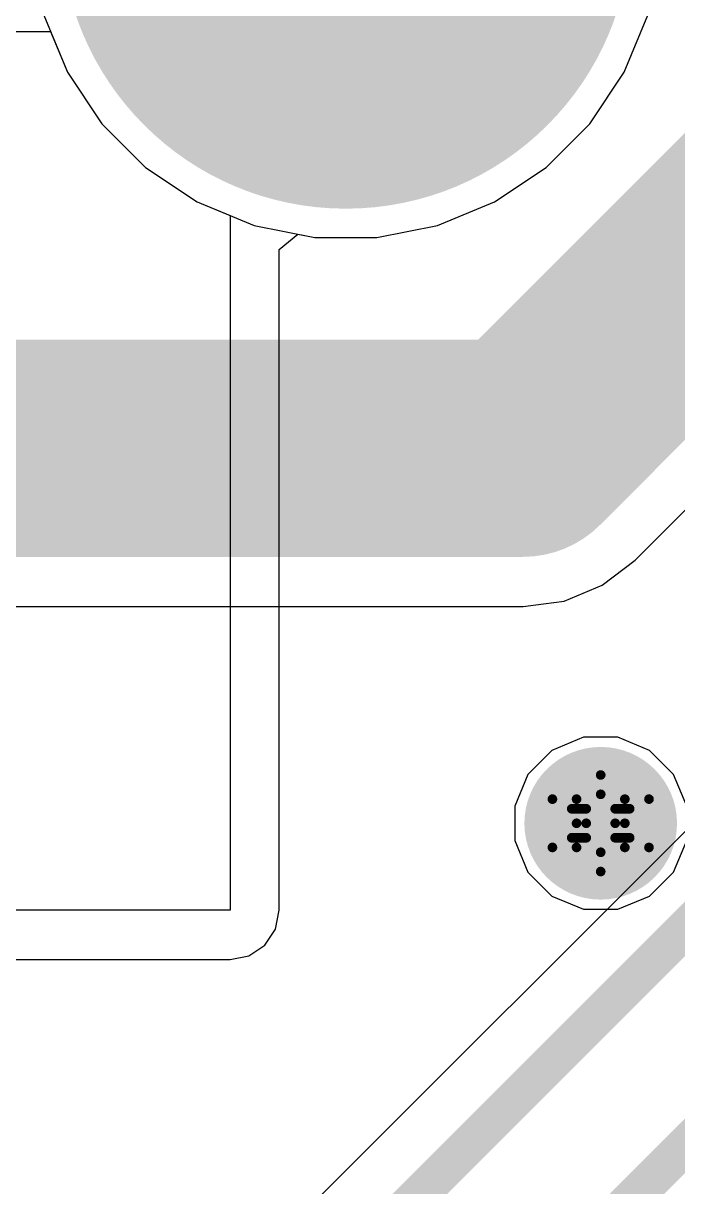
# Model space of a CAD drawing. Header units: inches. Extents: x -2.7 to 10.9, y -2.9 to 7.4.
# Drawn here: x -1.2716 to -1.136, y 1.8497 to 2.0907 of the extents above; entities that cross this region are included whole.
import ezdxf

# ---------------------------------------------------------------- set-up
doc = ezdxf.new("R2010")
doc.units = ezdxf.units.IN
doc.header["$MEASUREMENT"] = 0
for name, color, linetype in [('Board Outline', 216, 'Continuous'), ('Bottom Layer', 5, 'Continuous'), ('Bottom Solder', 6, 'Continuous'), ('Drill Drawing', 1, 'Continuous'), ('Layer 2', 16, 'Continuous'), ('Layer 3', 76, 'Continuous'), ('Pad Holes', 156, 'Continuous'), ('Top Layer', 1, 'Continuous'), ('Top Solder', 216, 'Continuous'), ('Via Holes', 16, 'Continuous')]:
    doc.layers.add(name, color=color, linetype=linetype)

msp = doc.modelspace()

# ---------------------------------------------------------------- hatches: boundary and pattern name
at = {"layer": 'Bottom Layer'}
h = msp.add_hatch(color=5, dxfattribs=at)
edge = h.paths.add_edge_path()
edge.add_arc((-1.152, 1.925), 0.01181, 0, 360)
at = {"layer": 'Bottom Solder'}
h = msp.add_hatch(color=6, dxfattribs=at)
edge = h.paths.add_edge_path()
edge.add_arc((-1.152, 1.925), 0.01581, 0, 360)
at = {"layer": 'Layer 2'}
h = msp.add_hatch(color=16, dxfattribs=at)
edge = h.paths.add_edge_path()
edge.add_arc((-1.152, 1.925), 0.01181, 0, 360)
at = {"layer": 'Layer 3'}
h = msp.add_hatch(color=76, dxfattribs=at)
edge = h.paths.add_edge_path()
edge.add_arc((-1.152, 1.925), 0.01181, 0, 360)
at = {"layer": 'Pad Holes'}
h = msp.add_hatch(color=7, dxfattribs=at)
edge = h.paths.add_edge_path()
edge.add_arc((-1.20479, 2.11135), 0.05906, 0, 360)
at = {"layer": 'Top Layer'}
h = msp.add_hatch(color=1, dxfattribs=at)
edge = h.paths.add_edge_path()
edge.add_arc((-1.152, 1.925), 0.01181, 0, 360)
at = {"layer": 'Top Solder'}
h = msp.add_hatch(color=216, dxfattribs=at)
edge = h.paths.add_edge_path()
edge.add_arc((-1.152, 1.925), 0.01581, 0, 360)
at = {"layer": 'Via Holes'}
h = msp.add_hatch(color=7, dxfattribs=at)
edge = h.paths.add_edge_path()
edge.add_arc((-1.152, 1.925), 0.00591, 0, 360)

# ---------------------------------------------------------------- linework, layer by layer
at = {"layer": 'Board Outline'}
msp.add_lwpolyline([(-2.49969, 1.37795, 0.005, 0.005, -0.740599), (2.8433, 0.25075, 0.005, 0.005, 0)], format="xyseb", dxfattribs=at)
at = {"layer": 'Bottom Layer'}
for p, q in [((-1.14488, 1.9795), (-1.01067, 2.11372)), ((-0.97577, 2.08209), (-1.21115, 1.84672)), ((-1.15167, 1.97429), (-1.14488, 1.9795)), ((-1.15958, 1.97102), (-1.15167, 1.97429)), ((-1.29789, 1.9699), (-1.16806, 1.9699)), ((-1.16806, 1.9699), (-1.16382, 1.97046)), ((-1.16382, 1.97046), (-1.15958, 1.97102))]:
    msp.add_line(p, q, dxfattribs=at)
for points in [[(-1.16806, 2.00268, 0.045, 0.045, 0), (-1.02425, 2.1465, 0.045, 0.045, 0)], [(-1.20877, 1.82891, 0.008, 0.008, 0), (-0.96568, 2.072, 0.008, 0.008, 0)], [(-1.16264, 1.83008, 0.008, 0.008, 0), (-0.94546, 2.04726, 0.008, 0.008, 0)], [(-1.29789, 2.00268, 0.045, 0.045, 0), (-1.16806, 2.00268, 0.045, 0.045, 0)]]:
    msp.add_lwpolyline(points, format="xyseb", dxfattribs=at)
msp.add_lwpolyline([(-1.17931, 2.00268, 0.0225, 0.0225, 1), (-1.15681, 2.00268, 0.0225, 0.0225, 1)], format="xyseb", close=True, dxfattribs=at)
msp.add_lwpolyline([(-1.17931, 2.00268, 0.0225, 0.0225, 1), (-1.15681, 2.00268, 0.0225, 0.0225, 1)], format="xyseb", close=True, dxfattribs=at)
at = {"layer": 'Drill Drawing'}
for points in [[(-1.157, 1.93, 0.002, 0.002, 0), (-1.152, 1.935, 0.002, 0.002, 0)], [(-1.152, 1.935, 0.002, 0.002, 0), (-1.147, 1.93, 0.002, 0.002, 0)], [(-1.162, 1.93, 0.002, 0.002, 0), (-1.157, 1.925, 0.002, 0.002, 0)], [(-1.162, 1.93, 0.002, 0.002, 0), (-1.157, 1.93, 0.002, 0.002, 0)], [(-1.155, 1.928, 0.002, 0.002, 0), (-1.152, 1.931, 0.002, 0.002, 0)], [(-1.152, 1.931, 0.002, 0.002, 0), (-1.149, 1.928, 0.002, 0.002, 0)], [(-1.147, 1.93, 0.002, 0.002, 0), (-1.142, 1.93, 0.002, 0.002, 0)], [(-1.147, 1.925, 0.002, 0.002, 0), (-1.142, 1.93, 0.002, 0.002, 0)], [(-1.158, 1.928, 0.002, 0.002, 0), (-1.155, 1.925, 0.002, 0.002, 0)], [(-1.158, 1.928, 0.002, 0.002, 0), (-1.155, 1.928, 0.002, 0.002, 0)], [(-1.149, 1.928, 0.002, 0.002, 0), (-1.146, 1.928, 0.002, 0.002, 0)], [(-1.149, 1.925, 0.002, 0.002, 0), (-1.146, 1.928, 0.002, 0.002, 0)], [(-1.162, 1.92, 0.002, 0.002, 0), (-1.157, 1.925, 0.002, 0.002, 0)], [(-1.158, 1.922, 0.002, 0.002, 0), (-1.155, 1.925, 0.002, 0.002, 0)], [(-1.149, 1.925, 0.002, 0.002, 0), (-1.146, 1.922, 0.002, 0.002, 0)], [(-1.147, 1.925, 0.002, 0.002, 0), (-1.142, 1.92, 0.002, 0.002, 0)], [(-1.158, 1.922, 0.002, 0.002, 0), (-1.155, 1.922, 0.002, 0.002, 0)], [(-1.155, 1.922, 0.002, 0.002, 0), (-1.152, 1.919, 0.002, 0.002, 0)], [(-1.152, 1.919, 0.002, 0.002, 0), (-1.149, 1.922, 0.002, 0.002, 0)], [(-1.149, 1.922, 0.002, 0.002, 0), (-1.146, 1.922, 0.002, 0.002, 0)], [(-1.162, 1.92, 0.002, 0.002, 0), (-1.157, 1.92, 0.002, 0.002, 0)], [(-1.157, 1.92, 0.002, 0.002, 0), (-1.152, 1.915, 0.002, 0.002, 0)], [(-1.152, 1.915, 0.002, 0.002, 0), (-1.147, 1.92, 0.002, 0.002, 0)], [(-1.147, 1.92, 0.002, 0.002, 0), (-1.142, 1.92, 0.002, 0.002, 0)]]:
    msp.add_lwpolyline(points, format="xyseb", dxfattribs=at)
for points in [[(-1.1525, 1.935, 0.001, 0.001, 1), (-1.1515, 1.935, 0.001, 0.001, 1)], [(-1.1525, 1.935, 0.001, 0.001, 1), (-1.1515, 1.935, 0.001, 0.001, 1)], [(-1.1625, 1.93, 0.001, 0.001, 1), (-1.1615, 1.93, 0.001, 0.001, 1)], [(-1.1625, 1.93, 0.001, 0.001, 1), (-1.1615, 1.93, 0.001, 0.001, 1)], [(-1.1575, 1.93, 0.001, 0.001, 1), (-1.1565, 1.93, 0.001, 0.001, 1)], [(-1.1575, 1.93, 0.001, 0.001, 1), (-1.1565, 1.93, 0.001, 0.001, 1)], [(-1.1525, 1.931, 0.001, 0.001, 1), (-1.1515, 1.931, 0.001, 0.001, 1)], [(-1.1525, 1.931, 0.001, 0.001, 1), (-1.1515, 1.931, 0.001, 0.001, 1)], [(-1.1475, 1.93, 0.001, 0.001, 1), (-1.1465, 1.93, 0.001, 0.001, 1)], [(-1.1475, 1.93, 0.001, 0.001, 1), (-1.1465, 1.93, 0.001, 0.001, 1)], [(-1.1425, 1.93, 0.001, 0.001, 1), (-1.1415, 1.93, 0.001, 0.001, 1)], [(-1.1425, 1.93, 0.001, 0.001, 1), (-1.1415, 1.93, 0.001, 0.001, 1)], [(-1.1585, 1.928, 0.001, 0.001, 1), (-1.1575, 1.928, 0.001, 0.001, 1)], [(-1.1585, 1.928, 0.001, 0.001, 1), (-1.1575, 1.928, 0.001, 0.001, 1)], [(-1.1555, 1.928, 0.001, 0.001, 1), (-1.1545, 1.928, 0.001, 0.001, 1)], [(-1.1555, 1.928, 0.001, 0.001, 1), (-1.1545, 1.928, 0.001, 0.001, 1)], [(-1.1495, 1.928, 0.001, 0.001, 1), (-1.1485, 1.928, 0.001, 0.001, 1)], [(-1.1495, 1.928, 0.001, 0.001, 1), (-1.1485, 1.928, 0.001, 0.001, 1)], [(-1.1465, 1.928, 0.001, 0.001, 1), (-1.1455, 1.928, 0.001, 0.001, 1)], [(-1.1465, 1.928, 0.001, 0.001, 1), (-1.1455, 1.928, 0.001, 0.001, 1)], [(-1.1575, 1.925, 0.001, 0.001, 1), (-1.1565, 1.925, 0.001, 0.001, 1)], [(-1.1575, 1.925, 0.001, 0.001, 1), (-1.1565, 1.925, 0.001, 0.001, 1)], [(-1.1555, 1.925, 0.001, 0.001, 1), (-1.1545, 1.925, 0.001, 0.001, 1)], [(-1.1555, 1.925, 0.001, 0.001, 1), (-1.1545, 1.925, 0.001, 0.001, 1)], [(-1.1495, 1.925, 0.001, 0.001, 1), (-1.1485, 1.925, 0.001, 0.001, 1)], [(-1.1495, 1.925, 0.001, 0.001, 1), (-1.1485, 1.925, 0.001, 0.001, 1)], [(-1.1475, 1.925, 0.001, 0.001, 1), (-1.1465, 1.925, 0.001, 0.001, 1)], [(-1.1475, 1.925, 0.001, 0.001, 1), (-1.1465, 1.925, 0.001, 0.001, 1)], [(-1.1585, 1.922, 0.001, 0.001, 1), (-1.1575, 1.922, 0.001, 0.001, 1)], [(-1.1585, 1.922, 0.001, 0.001, 1), (-1.1575, 1.922, 0.001, 0.001, 1)], [(-1.1555, 1.922, 0.001, 0.001, 1), (-1.1545, 1.922, 0.001, 0.001, 1)], [(-1.1555, 1.922, 0.001, 0.001, 1), (-1.1545, 1.922, 0.001, 0.001, 1)], [(-1.1495, 1.922, 0.001, 0.001, 1), (-1.1485, 1.922, 0.001, 0.001, 1)], [(-1.1495, 1.922, 0.001, 0.001, 1), (-1.1485, 1.922, 0.001, 0.001, 1)], [(-1.1465, 1.922, 0.001, 0.001, 1), (-1.1455, 1.922, 0.001, 0.001, 1)], [(-1.1465, 1.922, 0.001, 0.001, 1), (-1.1455, 1.922, 0.001, 0.001, 1)], [(-1.1625, 1.92, 0.001, 0.001, 1), (-1.1615, 1.92, 0.001, 0.001, 1)], [(-1.1625, 1.92, 0.001, 0.001, 1), (-1.1615, 1.92, 0.001, 0.001, 1)], [(-1.1575, 1.92, 0.001, 0.001, 1), (-1.1565, 1.92, 0.001, 0.001, 1)], [(-1.1575, 1.92, 0.001, 0.001, 1), (-1.1565, 1.92, 0.001, 0.001, 1)], [(-1.1475, 1.92, 0.001, 0.001, 1), (-1.1465, 1.92, 0.001, 0.001, 1)], [(-1.1475, 1.92, 0.001, 0.001, 1), (-1.1465, 1.92, 0.001, 0.001, 1)], [(-1.1425, 1.92, 0.001, 0.001, 1), (-1.1415, 1.92, 0.001, 0.001, 1)], [(-1.1425, 1.92, 0.001, 0.001, 1), (-1.1415, 1.92, 0.001, 0.001, 1)], [(-1.1525, 1.919, 0.001, 0.001, 1), (-1.1515, 1.919, 0.001, 0.001, 1)], [(-1.1525, 1.919, 0.001, 0.001, 1), (-1.1515, 1.919, 0.001, 0.001, 1)], [(-1.1525, 1.915, 0.001, 0.001, 1), (-1.1515, 1.915, 0.001, 0.001, 1)], [(-1.1525, 1.915, 0.001, 0.001, 1), (-1.1515, 1.915, 0.001, 0.001, 1)]]:
    msp.add_lwpolyline(points, format="xyseb", close=True, dxfattribs=at)
at = {"layer": 'Layer 2'}
for p, q in [((-1.26734, 2.09237), (-1.26244, 2.08054)), ((-1.14714, 2.08054), (-1.14223, 2.09237)), ((-1.26244, 2.08054), (-1.25532, 2.06988)), ((-1.15426, 2.06988), (-1.14714, 2.08054)), ((-1.25532, 2.06988), (-1.24626, 2.06082)), ((-1.16332, 2.06082), (-1.15426, 2.06988)), ((-1.24626, 2.06082), (-1.2356, 2.0537)), ((-1.17397, 2.0537), (-1.16332, 2.06082)), ((-1.2356, 2.0537), (-1.22376, 2.0488)), ((-1.18581, 2.0488), (-1.17397, 2.0537)), ((-1.22376, 2.0488), (-1.2112, 2.0463)), ((-1.19838, 2.0463), (-1.18581, 2.0488)), ((-1.2112, 2.0463), (-1.19838, 2.0463))]:
    msp.add_line(p, q, dxfattribs=at)
at = {"layer": 'Layer 3'}
for p, q in [((-1.14714, 2.08054), (-1.14223, 2.09237)), ((-1.42369, 2.089), (-1.26595, 2.089)), ((-1.26595, 2.089), (-1.26244, 2.08054)), ((-1.26244, 2.08054), (-1.25532, 2.06988)), ((-1.15426, 2.06988), (-1.14714, 2.08054)), ((-1.25532, 2.06988), (-1.24626, 2.06082)), ((-1.16332, 2.06082), (-1.15426, 2.06988)), ((-1.24626, 2.06082), (-1.2356, 2.0537)), ((-1.17397, 2.0537), (-1.16332, 2.06082)), ((-1.2356, 2.0537), (-1.22877, 2.05087)), ((-1.18581, 2.0488), (-1.17397, 2.0537)), ((-1.22877, 2.05087), (-1.22877, 1.907)), ((-1.19838, 2.0463), (-1.18581, 2.0488)), ((-1.21857, 2.04382), (-1.21471, 2.04699)), ((-1.21471, 2.04699), (-1.2112, 2.0463)), ((-1.2112, 2.0463), (-1.19838, 2.0463)), ((-1.21857, 1.907), (-1.21857, 2.04382)), ((-1.15554, 1.94281), (-1.16209, 1.9401)), ((-1.14846, 1.94281), (-1.15554, 1.94281)), ((-1.14191, 1.9401), (-1.14846, 1.94281)), ((-1.16209, 1.9401), (-1.1671, 1.93509)), ((-1.1369, 1.93509), (-1.14191, 1.9401)), ((-1.1671, 1.93509), (-1.16981, 1.92854)), ((-1.13419, 1.92854), (-1.1369, 1.93509)), ((-1.16981, 1.92854), (-1.16981, 1.92146)), ((-1.16981, 1.92146), (-1.1671, 1.91491)), ((-1.1369, 1.91491), (-1.13419, 1.92146)), ((-1.1671, 1.91491), (-1.16209, 1.9099)), ((-1.14191, 1.9099), (-1.1369, 1.91491)), ((-1.16209, 1.9099), (-1.15554, 1.90719)), ((-1.14846, 1.90719), (-1.14191, 1.9099)), ((-1.22877, 1.907), (-1.42369, 1.907)), ((-1.21935, 1.9031), (-1.21857, 1.907)), ((-1.15554, 1.90719), (-1.14846, 1.90719)), ((-1.22156, 1.89979), (-1.21935, 1.9031)), ((-1.22487, 1.89758), (-1.22156, 1.89979)), ((-1.28633, 1.8968), (-1.22877, 1.8968)), ((-1.22877, 1.8968), (-1.22487, 1.89758))]:
    msp.add_line(p, q, dxfattribs=at)
at = {"layer": 'Top Layer'}
for p, q in [((-1.26734, 2.09237), (-1.26244, 2.08054)), ((-1.14714, 2.08054), (-1.14223, 2.09237)), ((-1.26244, 2.08054), (-1.25532, 2.06988)), ((-1.15426, 2.06988), (-1.14714, 2.08054)), ((-1.25532, 2.06988), (-1.24626, 2.06082)), ((-1.16332, 2.06082), (-1.15426, 2.06988)), ((-1.24626, 2.06082), (-1.2356, 2.0537)), ((-1.17397, 2.0537), (-1.16332, 2.06082)), ((-1.2356, 2.0537), (-1.22376, 2.0488)), ((-1.18581, 2.0488), (-1.17397, 2.0537)), ((-1.22376, 2.0488), (-1.2112, 2.0463)), ((-1.19838, 2.0463), (-1.18581, 2.0488)), ((-1.2112, 2.0463), (-1.19838, 2.0463))]:
    msp.add_line(p, q, dxfattribs=at)

doc.saveas('drawing.dxf')
